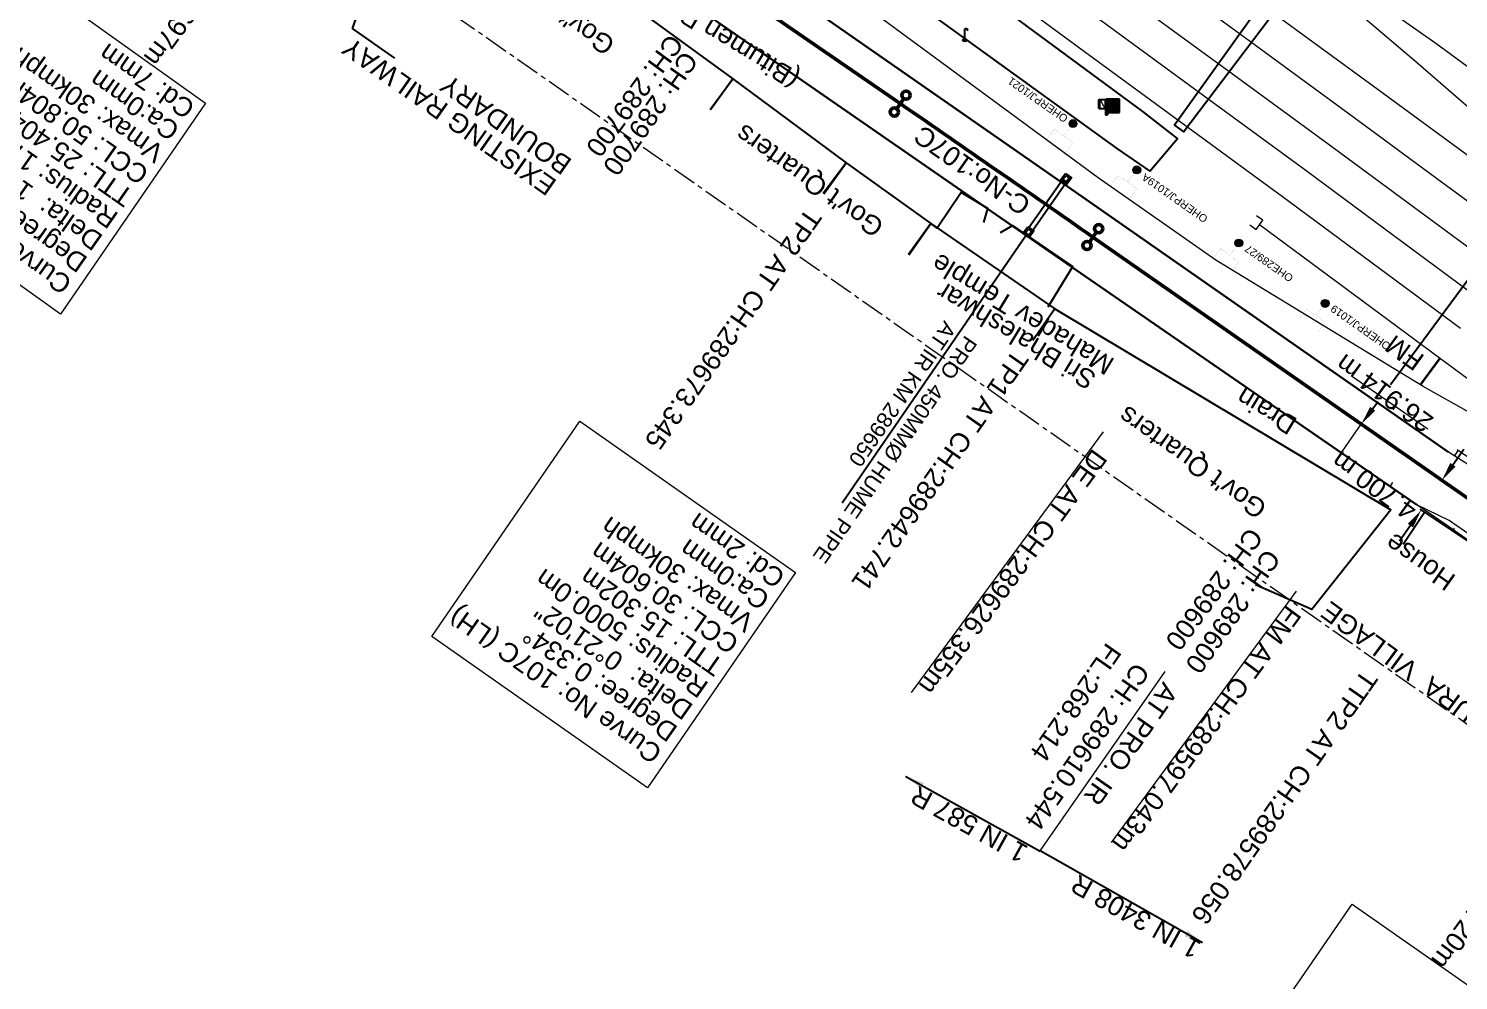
# Model space of a CAD drawing. Header units: metres. Extents: x 644418 to 1306172, y 3366650 to 6747308.
# Drawn here: x 652987.1 to 653173.9, y 3373516.4 to 3373640.7 of the extents above; entities that cross this region are included whole.
import ezdxf
from ezdxf.enums import TextEntityAlignment as Align

# ---------------------------------------------------------------- set-up
doc = ezdxf.new("R2010")
doc.units = ezdxf.units.M
doc.header["$MEASUREMENT"] = 0
doc.linetypes.add('CENTER', pattern=[2, 1.25, -0.25, 0.25, -0.25])
doc.layers.get('Defpoints').update_dxf_attribs({"lineweight": 0})
for name, color, linetype in [('Bench_Mark', 7, 'Continuous'), ('C-ROAD-CNTR-N', 92, 'Continuous'), ('COMPOUND_WALL', 251, 'Continuous'), ('Dimension', 10, 'Continuous'), ('FOOTPATH', 251, 'Continuous'), ('GOVT_BUILDING', 251, 'Continuous'), ('LAMP_POST', 7, 'Continuous'), ('NAME_BOARD', 251, 'Continuous'), ('PLATFORM', 7, 'Continuous'), ('PROPOSED FORMATION LINE - Connecting line', 187, 'Continuous'), ('RELIGIOUS_PLACE', 251, 'Continuous'), ('RESIDENTIAL_BL_PUC', 251, 'Continuous'), ('RETAINING_WALL', 142, 'Continuous'), ('TOPO_TEXT', 251, 'Continuous'), ('Village Name', 7, 'Continuous')]:
    doc.layers.add(name, color=color, linetype=linetype)
for name, color, linetype, lineweight in [('Existing Chainage', 7, 'Continuous', 0), ('Existing IR Track', 143, 'Continuous', 0), ('Existing Railway Boundary', 7, 'CENTER', 0), ('IR Proposed Chainage', 190, 'Continuous', 0), ('IR Proposed Curve_Details', 190, 'Continuous', 0), ('IR Proposed TPTC Chainages', 190, 'Continuous', 0), ('OHE MAST', 8, 'Continuous', 0), ('OHE MAST TEXT', 8, 'Continuous', 0), ('PROPOSED DFCC TOE SLOPES - Cut & Connection', 239, 'Continuous', 0), ('PROPOSED GRADES IN PLAN FOR CUT & CONNECTION', 190, 'Continuous', 0), ("RAJPURA STN. SRJ's", 251, 'Continuous', 0)]:
    doc.layers.add(name, color=color, linetype=linetype, lineweight=lineweight)
doc.styles.add('NB', font='swissbo.ttf', dxfattribs={"height": 1.5})
doc.styles.get("Standard").update_dxf_attribs({"font": 'arial.ttf'})
doc.styles.add('Style-Arial', font='arial.ttf')
doc.styles.add('Vill txt', font='arial.ttf', dxfattribs={"height": 3})
doc.dimstyles.new('DIM', dxfattribs={"dimtxt": 2.5, "dimasz": 2.5, "dimexe": 0.18, "dimexo": 0.0625, "dimgap": 0.09, "dimtad": 0, "dimtih": 1, "dimtoh": 1, "dimdec": 3, "dimzin": 0, "dimdsep": 46, "dimtxsty": 'Standard', "dimcen": 0.09, "dimadec": 0, "dimazin": 0, "dimtfac": 1, "dimtdec": 3, "dimtofl": 0, "dimtmove": 0, "dimatfit": 3, "dimfxl": 1, "dimtolj": 1, "dimtzin": 0, "dimarcsym": 0})
doc.dimstyles.new('ISO-25', dxfattribs={"dimtxt": 2.5, "dimasz": 2.5, "dimexe": 1.25, "dimexo": 0.625, "dimtad": 1, "dimtxsty": 'Standard', "dimcen": 2.5, "dimadec": 0, "dimazin": 0, "dimtfac": 1, "dimtmove": 0, "dimatfit": 3, "dimfxl": 1, "dimarcsym": 0})
doc.dimstyles.get("Standard").update_dxf_attribs({"dimtxt": 2.5, "dimasz": 2.5, "dimexe": 0.18, "dimexo": 0.0625, "dimgap": 0.09, "dimtad": 0, "dimtih": 1, "dimtoh": 1, "dimdec": 3, "dimzin": 0, "dimdsep": 46, "dimtxsty": 'Standard', "dimcen": 0.09, "dimclrd": 1, "dimclre": 1, "dimclrt": 1, "dimadec": 0, "dimazin": 0, "dimtfac": 1, "dimtdec": 3, "dimtofl": 0, "dimtmove": 0, "dimatfit": 3, "dimfxl": 1, "dimtolj": 1, "dimtzin": 0, "dimarcsym": 0})

# ---------------------------------------------------------------- blocks, each defined once
blk = doc.blocks.new('LP')
for points in [[(0, 0), (0, 1.5)], [(0.25, 1.35), (0.44, 1.35)]]:
    blk.add_lwpolyline(points)
for centre, radius, start, end in [((0.07, 0.99), 0.519, 57.6425, 97.3165), ((0.34, 1.33), 0.094, 11.7012, 168.0476)]:
    blk.add_arc(centre, radius, start, end)
at = {"extrusion": (0, 0, -1)}
blk.add_ellipse((0, 0.01), major_axis=(0.308, 0), ratio=0.400495, dxfattribs=at)
blk.add_ellipse((0.35, 1.36), major_axis=(0.0017, 0.0438), ratio=0.461056, start_param=1.74022, end_param=4.575836)
blk = doc.blocks.new('NB')
for p, q in [((-0.98, 0.82), (-0.98, 1.98)), ((-0.98, 1.98), (0.98, 1.98)), ((0.98, 1.98), (0.98, 0.82)), ((-0.98, 0.82), (0.98, 0.82)), ((-0.13, 0.82), (-0.13, 0)), ((-0.13, 0), (0.13, 0)), ((0.13, 0.82), (0.13, 0))]:
    blk.add_line(p, q)
at = {"style": 'NB', "width": 1.025371}
blk.add_text('NB', height=0.988, dxfattribs=at).set_placement((0, 1.4), align=Align.MIDDLE)
blk = doc.blocks.new('BM')
blk.add_hatch(color=256).paths.add_polyline_path([(-0.88, 0.88), (-0.88, -0.88), (0.88, -0.88), (0.88, 0.88)])
for p, q in [((0.88, 0.88), (-0.88, 0.88)), ((-0.88, 0.88), (-0.88, -0.88)), ((0.88, -0.88), (0.88, 0.88)), ((-0.88, -0.88), (0.88, -0.88))]:
    blk.add_line(p, q)
blk = doc.blocks.new('OHE MAST')
h = blk.add_hatch(color=256)
edge = h.paths.add_edge_path()
edge.add_arc((0, 0), 0.514, 0, 360)
at = {"const_width": 0.01, "flags": 128}
for points in [[(1.5, 3.5), (1.5, 2), (-1.5, 2), (-1.5, 3.5)], [(0, 2), (0, 0)]]:
    blk.add_lwpolyline(points, dxfattribs=at)
blk.add_circle((0, 0), 0.514)
blk = doc.blocks.new('*D1929')
at = {"layer": 'Defpoints', "color": 0, "transparency": 16777216}
for p in [(653171.72, 3373581.7), (653172.15, 3373581.4), (653169.46, 3373577.54)]:
    blk.add_point(p, dxfattribs=at)
at = {"layer": 'Dimension', "color": 0, "lineweight": -2, "transparency": 16777216}
for p, q in [((653173.15, 3373583.75), (653174.58, 3373585.8)), ((653172.1, 3373581.43), (653171.57, 3373581.8)), ((653169.41, 3373577.58), (653168.88, 3373577.94)), ((653167.6, 3373575.79), (653166.17, 3373573.74))]:
    blk.add_line(p, q, dxfattribs=at)
at = {"layer": 'Dimension', "color": 0, "transparency": 16777216}
for points in [[(653172.81, 3373583.98), (653173.49, 3373583.51), (653171.72, 3373581.7)], [(653167.26, 3373576.03), (653167.94, 3373575.55), (653169.03, 3373577.84)]]:
    blk.add_solid(points, dxfattribs=at)
at = {"layer": 'Dimension', "color": 0, "lineweight": 0, "transparency": 16777216, "insert": (653162.86, 3373581.02), "char_height": 2.5, "attachment_point": 5, "rotation": 144}
blk.add_mtext('\\A1;4.700 m', dxfattribs=at)
blk = doc.blocks.new('*D1963')
at = {"layer": 'Defpoints', "color": 0, "transparency": 16777216}
for p in [(653177.2, 3373610.67), (653177.21, 3373610.67), (653161.19, 3373589.04)]:
    blk.add_point(p, dxfattribs=at)
at = {"layer": 'Dimension', "color": 0, "lineweight": -2, "transparency": 16777216}
for p, q in [((653177.16, 3373610.71), (653177.06, 3373610.78)), ((653175.71, 3373608.67), (653165, 3373594.2)), ((653162.67, 3373591.05), (653163.38, 3373592)), ((653161.14, 3373589.08), (653161.04, 3373589.15))]:
    blk.add_line(p, q, dxfattribs=at)
at = {"layer": 'Dimension', "color": 0, "transparency": 16777216}
for points in [[(653175.38, 3373608.91), (653176.05, 3373608.42), (653177.2, 3373610.67)], [(653162.34, 3373591.3), (653163.01, 3373590.81), (653161.18, 3373589.04)]]:
    blk.add_solid(points, dxfattribs=at)
at = {"layer": 'Dimension', "color": 0, "lineweight": 0, "transparency": 16777216, "insert": (653164.2, 3373593.09), "char_height": 2.5, "attachment_point": 5, "rotation": 144}
blk.add_mtext('\\A1;26.914 m', dxfattribs=at)
blk = doc.blocks.new('hUME')
at = {"color": 6}
for points in [[(653117.79, 3373614.74), (653122.11, 3373620.93)], [(653118.28, 3373614.39), (653122.6, 3373620.59)], [(653117.65, 3373614.84), (653118.42, 3373614.29), (653117.85, 3373613.47), (653117.04, 3373614.05), (653117.64, 3373614.83)]]:
    blk.add_lwpolyline(points, dxfattribs=at)
at = {"color": 6, "elevation": 267.6}
blk.add_lwpolyline([(653122.55, 3373621.78), (653123.32, 3373621.23), (653122.75, 3373620.41), (653121.94, 3373621), (653122.54, 3373621.78)], dxfattribs=at)
blk.add_lwpolyline([(653122.59, 3373621.51), (653123.04, 3373621.19), (653122.7, 3373620.69), (653122.22, 3373621.04)], close=True, dxfattribs=at)
at = {"color": 6}
blk.add_lwpolyline([(653117.69, 3373614.57), (653118.14, 3373614.24), (653117.8, 3373613.75), (653117.32, 3373614.09)], close=True, dxfattribs=at)

msp = doc.modelspace()

# ---------------------------------------------------------------- linework, layer by layer
at = {"color": 6}
msp.add_line((653117.4457, 3373613.76), (653093.3873, 3373578.7385), dxfattribs=at)
at = {"layer": 'C-ROAD-CNTR-N', "color": 190, "linetype": 'Continuous', "lineweight": 50, "flags": 128}
for points in [[(653100.9757, 3373630.92), (653011.0449, 3373692.8242)], [(653100.518, 3373630.2596), (653101.4335, 3373631.5804)], [(653125.6734, 3373612.8301), (653126.5889, 3373614.1509)], [(653179.1871, 3373576.4885), (653126.1311, 3373613.4905)]]:
    msp.add_lwpolyline(points, dxfattribs=at)
msp.add_lwpolyline([(653126.1311, 3373613.4905, 0.00153018), (653100.9757, 3373630.92)], format="xyb", dxfattribs=at)
at = {"layer": 'C-ROAD-CNTR-N', "color": 190, "linetype": 'Continuous', "lineweight": 50}
for centre in [(653101.7387, 3373632.0207), (653100.2128, 3373629.8193), (653126.8941, 3373614.5912), (653125.3682, 3373612.3898)]:
    msp.add_circle(centre, 0.5357, dxfattribs=at)
at = {"layer": 'COMPOUND_WALL', "ltscale": 5}
for points in [[(653111.906, 3373615.401), (653112.418, 3373617.209), (653108.934, 3373619.309), (653105.8, 3373614.653), (653104.958, 3373615.279)], [(653120.298, 3373604.391), (653123.4961, 3373609.648), (653115.664, 3373614.981), (653114.014, 3373614.051)]]:
    msp.add_lwpolyline(points, dxfattribs=at)
at = {"layer": 'Existing IR Track', "flags": 128}
for points in [[(653234.492, 3373580.3378), (653214.9833, 3373595.7835), (653200.9834, 3373607.9227), (653187.3821, 3373619.8394), (653168.6291, 3373636.1263), (653156.4805, 3373646.489), (653153.5116, 3373649.0447), (653149.8458, 3373652.2738), (653141.9771, 3373659.1641), (653136.4367, 3373663.9879), (653126.201, 3373672.9183), (653117.4788, 3373680.4895), (653087.364, 3373704.6777), (653056.855, 3373727.188), (653018.3304, 3373755.5417), (652949.7314, 3373806.0918)], [(653234.492, 3373580.3378), (653224.6418, 3373587.5982), (653214.4132, 3373595.1387), (653210.9529, 3373597.7348), (653205.1557, 3373602.0288), (653199.5081, 3373606.172), (653198.8602, 3373606.6507), (653185.2288, 3373616.7202), (653173.8471, 3373625.0578), (653162.7214, 3373633.2078), (653148.8836, 3373643.3005), (653135.9219, 3373652.7543), (653117.1724, 3373666.5456), (653081.2038, 3373693.0024), (653047.7357, 3373717.6201), (653030.0984, 3373730.5933), (653015.4925, 3373741.3414), (652997.404, 3373754.6522), (652981.2511, 3373766.5497)], [(653174.1568, 3373601.5586), (653150.8967, 3373618.7451), (653124.3648, 3373638.158), (653088.091, 3373664.889), (653052.5048, 3373691.1437), (653021.0346, 3373714.3765), (652988.1136, 3373738.659), (652952.7205, 3373764.7408)], [(652978.5385, 3373762.8814), (652994.7899, 3373750.8853), (653012.7619, 3373737.6453), (653027.2504, 3373726.9717), (653044.9872, 3373713.8992), (653078.4328, 3373689.2511), (653095.5978, 3373676.6021), (653114.3889, 3373662.778), (653132.956, 3373649.093), (653146.0846, 3373639.5004), (653160.0914, 3373629.238), (653171.0029, 3373621.2047), (653182.4587, 3373612.7706)], [(652975.7786, 3373759.1557), (652993.9181, 3373745.7628), (653010.0019, 3373733.9256), (653026.3209, 3373721.9154), (653042.2237, 3373710.1702), (653058.3068, 3373698.2919), (653075.6422, 3373685.4862), (653093.3343, 3373672.417), (653111.5589, 3373658.9601), (653130.0925, 3373645.275), (653143.2285, 3373635.6585), (653156.6954, 3373625.7997), (653168.1467, 3373617.3529), (653179.7269, 3373608.8101)], [(652973.0824, 3373755.511), (652990.9668, 3373742.2987), (653007.2986, 3373730.2648), (653023.685, 3373718.1906), (653039.5114, 3373706.5041), (653055.4056, 3373694.7677), (653072.9272, 3373681.8171), (653090.5717, 3373668.7758), (653108.856, 3373655.3032), (653127.204, 3373641.7838), (653140.5421, 3373632.0156), (653153.8129, 3373622.2966), (653165.4395, 3373613.6909), (653176.9941, 3373605.1382)], [(653208.6326, 3373570.0166), (653191.6631, 3373581.2112), (653187.8748, 3373583.4691), (653183.7851, 3373585.8114), (653169.2489, 3373593.9716), (653142.2016, 3373610.4694), (653126.8177, 3373621.2183), (653087.2801, 3373650.3681), (653040.9011, 3373684.5495)], [(653244.9593, 3373584.1682), (653222.9098, 3373600.5697), (653190.5405, 3373624.3504), (653170.9388, 3373638.7748), (653157.9983, 3373647.8682), (653142.3481, 3373659.7071), (653136.7159, 3373664.1621), (653126.201, 3373672.9183)], [(653208.6495, 3373570.004), (653192.2661, 3373582.2653), (653188.5662, 3373585.0442), (653184.996, 3373587.6471), (653171.5179, 3373597.5666), (653147.8856, 3373615.0784)]]:
    msp.add_lwpolyline(points, dxfattribs=at)
at = {"layer": 'Existing Railway Boundary', "color": 244, "ltscale": 2.5, "flags": 128}
msp.add_lwpolyline([(653287.1619, 3373490.7383), (653241.7142, 3373522.5487), (653184.8817, 3373562.8841), (653175.162, 3373549.7056), (653004.7525, 3373669.0776), (652924.822, 3373729.8796), (652907.72, 3373740.0209), (652904.5642, 3373745.0641), (652864.1809, 3373771.0185), (652862.8289, 3373763.9282), (652836.0798, 3373790.575), (652793.9064, 3373826.9777), (652786.3399, 3373815.8276), (652694.4321, 3373883.0097), (652615.3514, 3373944.3753), (652559.0758, 3373987.3078), (652463.6034, 3374028.6205), (652316.9711, 3374087.5745), (652144.3796, 3374095.1872)], dxfattribs=at)
at = {"layer": 'FOOTPATH', "linetype": 'Continuous'}
msp.add_polyline3d([(653115.666, 3373677.901, 268.873), (653113.801, 3373675.867, 268.858), (653113.291, 3373675.14, 268.878), (653133.939, 3373658.292, 268.841), (653138.201, 3373655.025, 268.937), (653149.431, 3373645.792, 268.973), (653136.804, 3373628.104, 268.916), (653137.963, 3373627.244, 268.917), (653152.171, 3373646.012, 268.984), (653139.238, 3373656.316, 268.936), (653135.204, 3373659.425, 268.806)], close=True, dxfattribs=at)
at = {"layer": 'GOVT_BUILDING', "ltscale": 5}
for points in [[(653036.161, 3373659.4594), (653039.049, 3373663.541), (653053.159, 3373653.557), (653050.0936, 3373649.6069), (653053.159, 3373653.557), (653063.121, 3373645.826), (653060.1747, 3373641.7863), (653063.121, 3373645.826), (653079.13, 3373634.15), (653076.1837, 3373630.1103)], [(653076.1502, 3373630.135), (653079.13, 3373634.15), (653093.907, 3373623.183), (653090.9272, 3373619.168)], [(653090.9983, 3373619.1161), (653093.907, 3373623.183), (653104.958, 3373615.279), (653102.0493, 3373611.2121)], [(653121.15, 3373604.103), (653165.031, 3373577.851), (653154.725, 3373564.822), (653147.35, 3373568.0465)]]:
    msp.add_lwpolyline(points, dxfattribs=at)
at = {"layer": 'IR Proposed Chainage', "flags": 128}
msp.add_lwpolyline([(653158.3294, 3373584.9391), (653161.1896, 3373589.0402)], dxfattribs=at)
at = {"layer": 'IR Proposed Curve_Details'}
for points in [[(653010.2345, 3373630.9941), (652991.2983, 3373603.4237), (652963.6479, 3373623.1914), (652983.2266, 3373650.2772)], [(653087.3066, 3373569.6824), (653067.9891, 3373541.5401), (653039.7924, 3373561.2837), (653059.1098, 3373589.426)], [(653188.1981, 3373506.5995), (653167.3875, 3373476.3247), (653139.1908, 3373496.0683), (653160.0014, 3373526.3431)]]:
    msp.add_lwpolyline(points, close=True, dxfattribs=at)
at = {"layer": 'PLATFORM', "linetype": 'Continuous'}
msp.add_polyline3d([(653133.564, 3373622.078, 268.998), (653137.196, 3373626.382, 268.851), (653132.641, 3373629.898, 269.688), (653011.325, 3373719.384, 269.843), (652994.236, 3373731.977, 269.692), (652991.521, 3373728.951, 269.642), (653008.106, 3373715.846, 269.909), (653088.505, 3373656.501, 269.827), (653087.668, 3373655.169, 269.785), (653129.261, 3373625.057, 269.744)], close=True, dxfattribs=at)
at = {"layer": 'PROPOSED DFCC TOE SLOPES - Cut & Connection', "color": 190, "flags": 128}
for points in [[(653159.9052, 3373595.3584), (653163.7449, 3373592.7042), (653169.8856, 3373588.4186)], [(653165.361, 3373590.9163), (653165.6706, 3373591.3603)], [(653165.361, 3373590.9163), (653165.6706, 3373591.3603)], [(653173.3455, 3373584.8839), (653173.8691, 3373585.6347)], [(653173.7161, 3373585.4153), (653173.8691, 3373585.6347)], [(653165.275, 3373581.4057), (653165.0081, 3373581.023)], [(653165.275, 3373581.4057), (653165.0081, 3373581.023)], [(653173.33, 3373575.4742), (653173.1828, 3373575.2631)], [(653173.33, 3373575.4742), (653173.1828, 3373575.2631)], [(653173.3305, 3373575.4739), (653173.1833, 3373575.2627)], [(653173.3305, 3373575.4739), (653173.1833, 3373575.2627)]]:
    msp.add_lwpolyline(points, dxfattribs=at)
at = {"layer": 'PROPOSED DFCC TOE SLOPES - Cut & Connection', "color": 190}
for points in [[(653176.9573, 3373582.6155, 267.5819), (653172.5623, 3373585.3758, 0)], [(653175.6457, 3373574.3865, 267.5808), (653172.667, 3373576.4638, 267.5819), (653168.4339, 3373578.5016, 0)]]:
    msp.add_polyline3d(points, dxfattribs=at)
at = {"layer": 'PROPOSED FORMATION LINE - Connecting line', "lineweight": 0, "flags": 128}
for points in [[(653173.6989, 3373585.7537), (653177.3632, 3373583.1929), (653180.1292, 3373581.2345), (653196.4069, 3373569.6151), (653201.8399, 3373565.8507), (653212.8881, 3373558.2917), (653229.3578, 3373546.9524), (653233.6101, 3373544.0383)], [(653228.6309, 3373536.7891), (653224.3808, 3373539.7791), (653207.8863, 3373551.098), (653196.8507, 3373558.6854), (653191.4015, 3373562.4311), (653175.0459, 3373573.9456), (653172.2787, 3373575.9024), (653168.4339, 3373578.5016)]]:
    msp.add_lwpolyline(points, dxfattribs=at)
at = {"layer": 'PROPOSED GRADES IN PLAN FOR CUT & CONNECTION', "linetype": 'Continuous', "lineweight": 0}
msp.add_line((653119.2438, 3373533.2775), (653101.6846, 3373543.0216), dxfattribs=at)
msp.add_lwpolyline([(653119.256, 3373533.3037), (653135.5819, 3373556.7129)], dxfattribs=at)
at = {"layer": "RAJPURA STN. SRJ's", "color": 143, "flags": 128}
msp.add_lwpolyline([(653146.6233, 3373615.0759), (653147.4444, 3373614.4753), (653148.3267, 3373615.6815), (653147.5056, 3373616.2822)], dxfattribs=at)
at = {"layer": "RAJPURA STN. SRJ's", "color": 7, "const_width": 0.3, "elevation": 268.983, "flags": 128}
msp.add_lwpolyline([(653171.4363, 3373597.627), (653168.9016, 3373594.1835)], dxfattribs=at)
at = {"layer": "RAJPURA STN. SRJ's", "lineweight": 13, "flags": 128}
msp.add_lwpolyline([(653102.4406, 3373553.9917), (653127.5329, 3373588.0613)], dxfattribs=at)
at = {"layer": "RAJPURA STN. SRJ's", "lineweight": 13, "elevation": 268.983, "flags": 128}
msp.add_lwpolyline([(653128.5435, 3373534.3806), (653152.724, 3373567.2121)], dxfattribs=at)
at = {"layer": 'RELIGIOUS_PLACE', "ltscale": 5}
msp.add_lwpolyline([(653102.1178, 3373611.164), (653104.958, 3373615.279), (653121.15, 3373604.103), (653118.3098, 3373599.988)], dxfattribs=at)
at = {"layer": 'RESIDENTIAL_BL_PUC', "ltscale": 5}
msp.add_lwpolyline([(653166.6764, 3373573.3885), (653169.46, 3373577.542), (653178.895, 3373571.219), (653176.1114, 3373567.0655)], dxfattribs=at)
at = {"layer": 'RETAINING_WALL', "lineweight": 30, "flags": 128}
for points in [[(653168.4339, 3373578.5016), (653123.9085, 3373609.2276), (653070.2451, 3373646.3873), (653022.0937, 3373679.8879), (653003.5295, 3373692.8604), (652984.486, 3373706.1419), (652977.8617, 3373710.7731), (652969.5004, 3373718.3377), (652963.8622, 3373722.2799), (652957.5649, 3373726.6533), (652953.5961, 3373729.431), (652948.8203, 3373732.8108), (652943.5434, 3373736.5222), (652938.6545, 3373740.0061), (652930.6151, 3373745.673), (652923.372, 3373749.7005), (652919.4589, 3373752.6204), (652897.8079, 3373770.1353), (652886.6069, 3373781.7343), (652863.9312, 3373801.6721)], [(653172.5623, 3373585.3758), (653125.2367, 3373618.3813), (653075.7646, 3373652.8838), (653012.3412, 3373697.1161), (652997.8801, 3373707.2126), (652991.967, 3373709.705), (652968.3365, 3373727.1216), (652954.2028, 3373737.6703), (652930.8414, 3373754.8238), (652923.6346, 3373760.2803), (652913.6398, 3373768.8826), (652896.395, 3373783.539)]]:
    msp.add_lwpolyline(points, dxfattribs=at)

# ---------------------------------------------------------------- block references
at = {"color": 2}
msp.add_blockref('hUME', (0, 0), dxfattribs=at)
at = {"layer": 'Bench_Mark'}
msp.add_blockref('BM', (653128.728, 3373630.635, 269.758), dxfattribs=at)
at = {"layer": 'LAMP_POST', "linetype": 'Continuous'}
msp.add_blockref('LP', (653109.405, 3373639.199, 271.135), dxfattribs=at)
at = {"layer": 'NAME_BOARD', "linetype": 'Continuous'}
msp.add_blockref('NB', (653127.91, 3373629.469, 269.73), dxfattribs=at)
at = {"layer": 'OHE MAST', "color": 2, "rotation": 143.3908318566117}
for p in [(653123.532, 3373628.313), (653131.862, 3373622.264), (653145.188, 3373612.715), (653156.457, 3373604.822)]:
    msp.add_blockref('OHE MAST', p, dxfattribs=at)

# ---------------------------------------------------------------- texts
at = {"color": 2, "insert": (653111.1348, 3373599.6428), "char_height": 2, "attachment_point": 1, "rotation": 235.385887}
msp.add_mtext_dynamic_manual_height_columns('{\\C6;PRO. 450MM%%C HUME PIPE AT IR KM 289650}', width=37.636164, gutter_width=1.25, heights=[0], dxfattribs=at)
at = {"layer": 'Existing Chainage', "color": 0, "linetype": 'Continuous', "lineweight": 0, "char_height": 2.5, "attachment_point": 6, "line_spacing_factor": 0.6, "style": 'Style-Arial'}
for s, insert, rotation in [('CH: 289700', (653060.7738, 3373624.4633), 233.659841), ('CH: 289600', (653136.4545, 3373559.9929), 233.638617)]:
    msp.add_mtext(s, dxfattribs=dict(at, insert=insert, rotation=rotation))
at = {"layer": 'Existing Railway Boundary', "linetype": 'Continuous', "ltscale": 5}
for s, p in [('EXISTING RAILWAY', (653056.2854, 3373620.7912)), ('BOUNDARY', (653058.2721, 3373623.5149))]:
    msp.add_text(s, height=2.5, rotation=145, dxfattribs=at).set_placement(p)
at = {"layer": 'IR Proposed Chainage', "char_height": 2.5, "attachment_point": 4, "rotation": 235.107575, "line_spacing_factor": 0.6, "style": 'Style-Arial'}
for s, insert in [('CH: 289700', (653073.6773, 3373637.2728)), ('CH: 289600', (653149.7488, 3373572.219))]:
    msp.add_mtext(s, dxfattribs=dict(at, insert=insert))
at = {"layer": 'IR Proposed Curve_Details', "linetype": 'Continuous', "style": 'Style-Arial'}
msp.add_text('C-No:107C', height=2.5, rotation=145, dxfattribs=at).set_placement((653118.2413, 3373618.1919, 536.9587))
at = {"layer": 'IR Proposed Curve_Details', "char_height": 2.5, "attachment_point": 7, "rotation": 145, "line_spacing_factor": 0.84, "style": 'Style-Arial'}
for s, insert in [('Curve No:107D(RH) \\PDegree: 0.982%%D\\PDelta:  1%%D39\'48"\\PRadius: 1750.0m\\PTTL: 25.404m\\PCCL: 50.804m\\PVmax: 30kmph\\PCa:0mm\\PCd: 7mm', (653009.0928, 3373630.8422)), ('Curve No: 107C (LH)\\PDegree: 0.334%%D\\PDelta:  0%%D21\'02"\\PRadius: 5000.0m\\PTTL: 15.302m\\PCCL: 30.604m\\PVmax: 30kmph\\PCa:0mm\\PCd: 2mm', (653086.1649, 3373569.5304))]:
    msp.add_mtext(s, dxfattribs=dict(at, insert=insert))
at = {"layer": 'IR Proposed TPTC Chainages', "char_height": 2.5, "attachment_point": 4, "rotation": 235.107575, "line_spacing_factor": 0.6, "style": 'Style-Arial'}
for s, insert in [('TP2 AT CH:289673.345', (653089.8037, 3373616.7545)), ('TP1 AT CH:289642.741', (653116.8158, 3373598.2518)), ('TTP2 AT CH:289578.056', (653162.4174, 3373556.4582))]:
    msp.add_mtext(s, dxfattribs=dict(at, insert=insert))
at = {"layer": 'OHE MAST TEXT'}
for s, p in [('OHERPJ/1021', (653118.9433, 3373631.4082)), ('OHERPJ/1019A', (653136.8209, 3373618.5812)), ('OHE289/27', (653149.132, 3373610.0418)), ('OHERPJ/1019', (653161.1028, 3373601.6606))]:
    msp.add_text(s, height=1, rotation=145, dxfattribs=at).set_placement(p, align=Align.MIDDLE_CENTER)
at = {"layer": 'PROPOSED GRADES IN PLAN FOR CUT & CONNECTION', "linetype": 'Continuous', "lineweight": 0, "char_height": 2.5, "style": 'Style-Arial'}
for s, insert, attachment_point, rotation, line_spacing_factor in [('AT PRO. IR \\PCH: {\\fArial|b0|i0|c0|p34;289610.544\\P}FL:268.214', (653132.6625, 3373557.372), 4, 235.129944, 1.08), ('1 IN 587 R', (653117.8674, 3373533.8181), 7, 150.969218, 0.84), ('1 IN {\\C190;3408} R', (653140.4699, 3373521.2633), 7, 150.810809, 0.84)]:
    msp.add_mtext(s, dxfattribs=dict(at, insert=insert, attachment_point=attachment_point, rotation=rotation, line_spacing_factor=line_spacing_factor))
at = {"layer": "RAJPURA STN. SRJ's", "color": 7}
msp.add_text('FM', height=2.5, rotation=144.2, dxfattribs=at).set_placement((653169.6031, 3373597.891))
at = {"layer": "RAJPURA STN. SRJ's", "lineweight": 13, "char_height": 2.5, "attachment_point": 4, "rotation": 233.649422, "line_spacing_factor": 0.648, "style": 'Style-Arial'}
for s, insert, width in [('\\A1;DE AT \\P{\\A0;CH:289753.697m}', (653020.3449, 3373657.5061), 57.615986), ('\\A1;DE AT {\\A0;CH:289626.355m}', (653127.144, 3373585.2709), 57.615986), ('\\A1;FM AT {\\A0;CH:289597.043m}', (653152.4902, 3373564.8439), 57.615986), ('\\A1;\\pxsm1;SRJ AT {\\A0;CH:289550.720m \\P(1 IN 8½)}', (653193.129, 3373552.2599), 42.665003)]:
    msp.add_mtext(s, dxfattribs=dict(at, insert=insert, width=width))
at = {"layer": 'TOPO_TEXT'}
for p in [(653053.9924, 3373644.6035), (653089.1144, 3373620.8349), (653139.1318, 3373584.0363)]:
    msp.add_text("Gov't Quarters", height=2.5, rotation=144.684956, dxfattribs=at).set_placement(p, align=Align.MIDDLE_CENTER)
at = {"layer": 'TOPO_TEXT', "color": 88, "ltscale": 5}
msp.add_text('(Bitumen Road)', height=2.5, rotation=148.718695, dxfattribs=at).set_placement((653088.0751, 3373634.845))
at = {"layer": 'TOPO_TEXT'}
for s, rotation, p in [('Mahadev Temple', 148.718695, (653129.1338, 3373597.467)), ('Sri Bhaleshwar', 148.718695, (653126.7833, 3373595.5461)), ('Drain', 148.718695, (653153.004, 3373589.6589)), ('House', 144.813789, (653173.6953, 3373569.1508))]:
    msp.add_text(s, height=2.5, rotation=rotation, dxfattribs=at).set_placement(p)
at = {"layer": 'Village Name', "style": 'Vill txt'}
msp.add_text('RAJPURA  VILLAGE', height=2.5, rotation=143.577192, dxfattribs=at).set_placement((653169.6041, 3373555.3158), align=Align.MIDDLE_CENTER)

# ---------------------------------------------------------------- dimensions: what is measured, and where the dimension line sits
at = {"layer": 'Dimension', "color": 190, "lineweight": 0}
for base, p1, p2, angle, picture, middle in [((653177.1998, 3373610.6743), (653161.1896, 3373589.0402), (653177.2054, 3373610.6702), 53.482087, '*D1963', (653164.1985, 3373593.0944)), ((653171.7212, 3373581.6953), (653169.46, 3373577.542), (653172.1487, 3373581.3972), 55.107575, '*D1929', (653162.8617, 3373581.0235))]:
    dim = msp.add_linear_dim(base=base, p1=p1, p2=p2, angle=angle, dimstyle='DIM', override={"dimpost": ' m', "dimtmove": 2}, dxfattribs=at)
    dim.commit()
    dim.dimension.update_dxf_attribs({"geometry": picture, "text_midpoint": middle, "dimtype": 129, "text_rotation": 144})

# ---------------------------------------------------------------- leaders
at = {"layer": 'Existing Railway Boundary', "linetype": 'Continuous', "ltscale": 5}
msp.add_leader([(653032.5298, 3373649.3701), (653029.3892, 3373640.7556), (653034.9358, 3373636.8543)], dimstyle='ISO-25', override={"dimtxt": 0.5, "dimtad": 0}, dxfattribs=at)
at = {"layer": 'PROPOSED GRADES IN PLAN FOR CUT & CONNECTION', "linetype": 'Continuous', "lineweight": 0}
for points in [[(653101.6846, 3373543.0216), (653119.2622, 3373533.2709)], [(653140.4699, 3373521.2633), (653119.256, 3373533.3037)]]:
    msp.add_leader(points, dimstyle='Standard', override={"dimgap": 0.09, "dimtad": 0, "dimclrd": 190, "dimfxl": 4}, dxfattribs=at)

doc.saveas('drawing.dxf')
